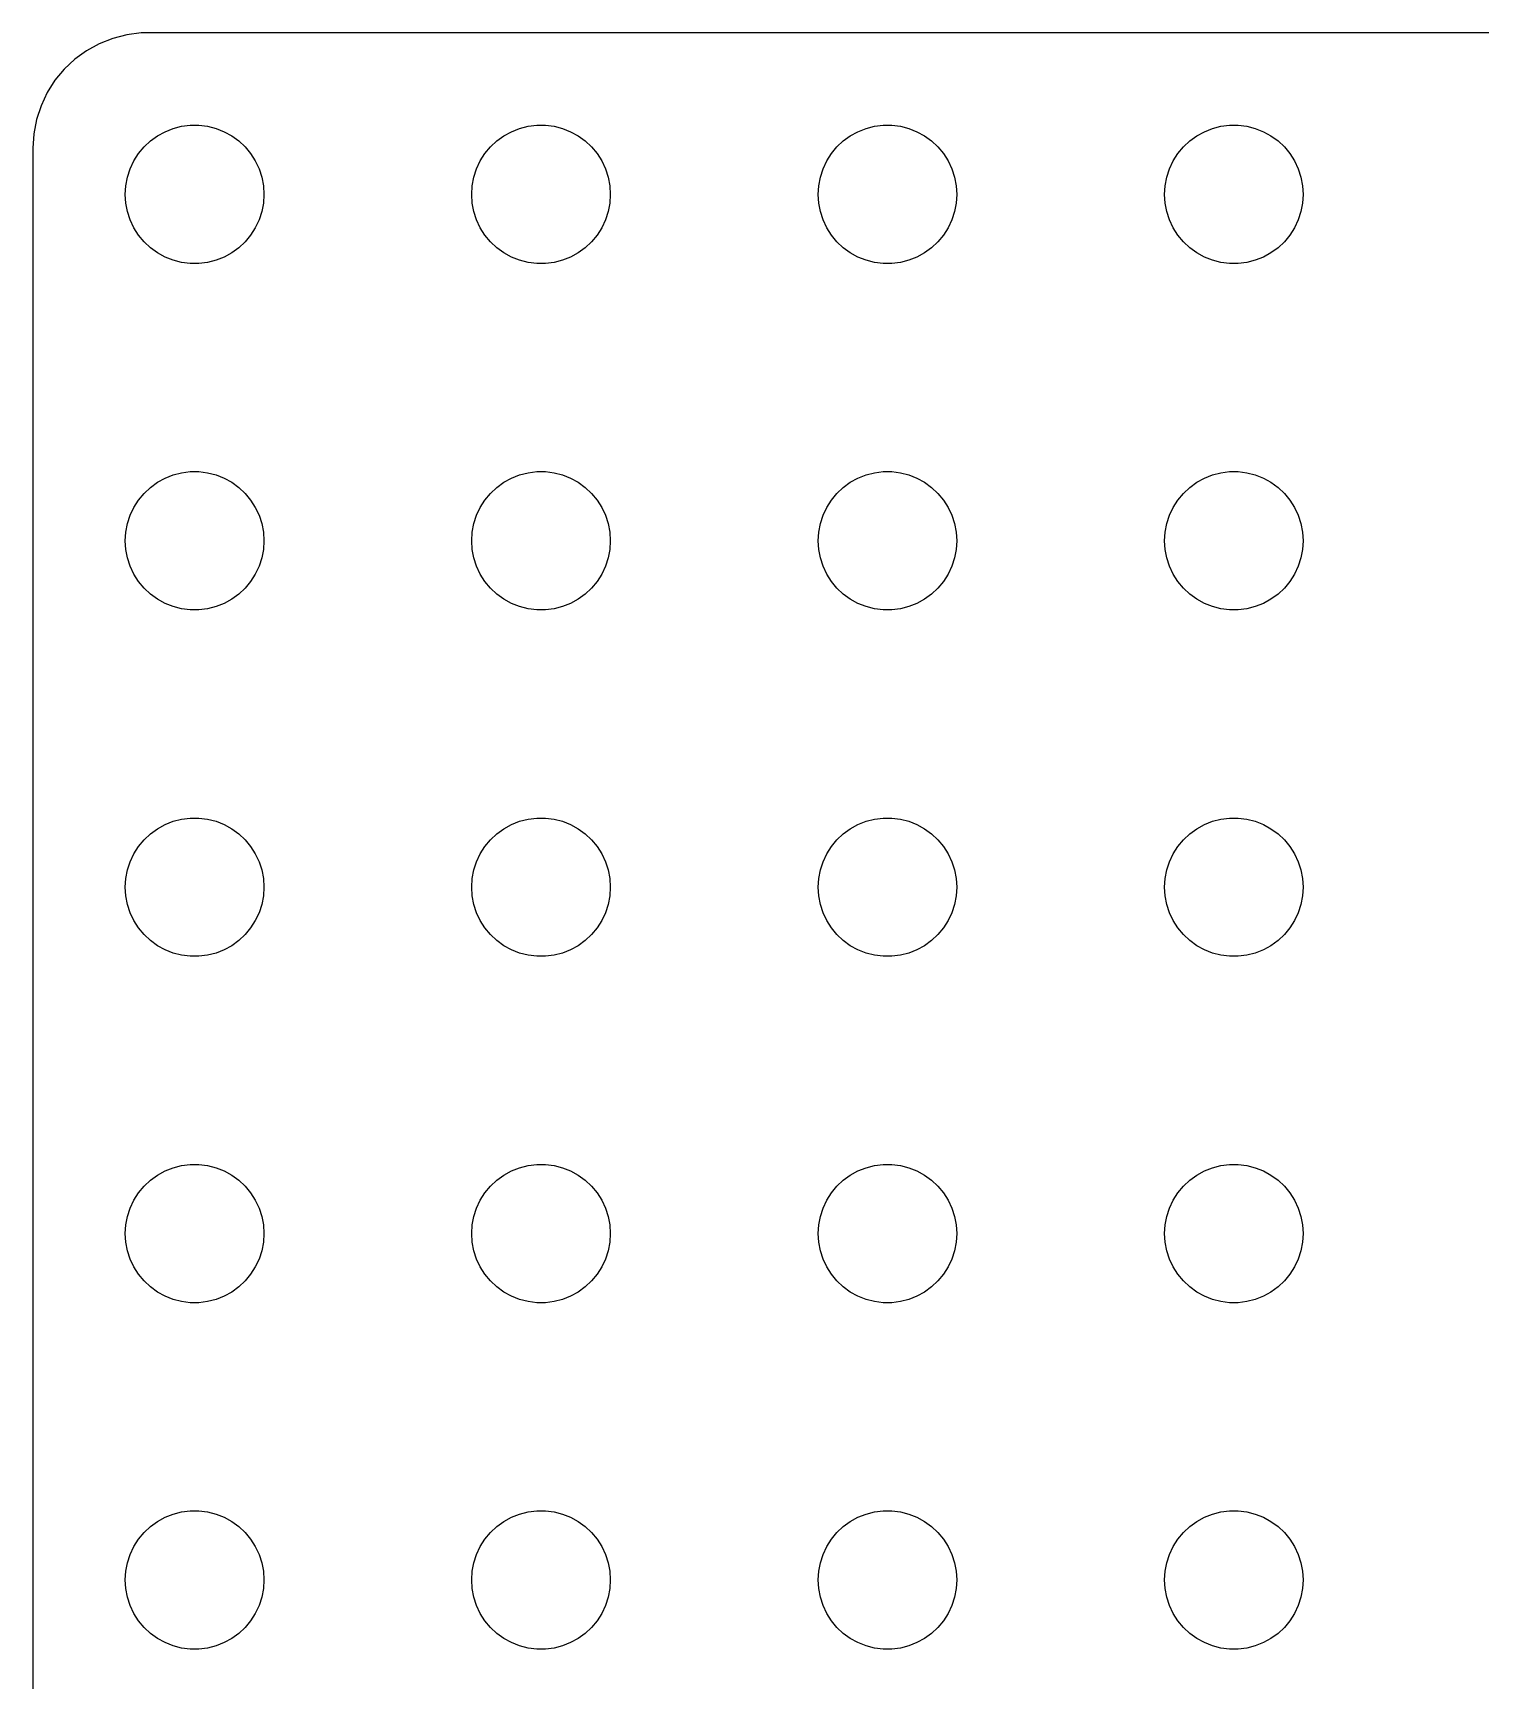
# Model space of a CAD drawing. Header units: metres. Extents: x -33.5 to 33.5, y -33.5 to 33.5.
# Drawn here: x -33.5 to -2.17, y -2.17 to 33.5 of the extents above; entities that cross this region are included whole.
import ezdxf

# ---------------------------------------------------------------- set-up
doc = ezdxf.new("R2010")
doc.units = ezdxf.units.M

msp = doc.modelspace()

# ---------------------------------------------------------------- linework, layer by layer
for p, q in [((-32.0644, 33.2621), (-32.3396, 33.1108)), ((-31.7725, 33.3776), (-32.0644, 33.2621)), ((-31.4684, 33.4557), (-31.7725, 33.3776)), ((-31.157, 33.4951), (-31.4684, 33.4557)), ((31.157, 33.4951), (-31.157, 33.4951)), ((-32.5936, 32.9263), (-32.8224, 32.7114)), ((-32.3396, 33.1108), (-32.5936, 32.9263)), ((-33.0225, 32.4695), (-33.1908, 32.2044)), ((-32.8224, 32.7114), (-33.0225, 32.4695)), ((-33.1908, 32.2044), (-33.3244, 31.9203)), ((-33.3244, 31.9203), (-33.4214, 31.6217)), ((-33.4214, 31.6217), (-33.4803, 31.3133)), ((-30.6387, 31.3572), (-30.4635, 31.4266)), ((-30.4635, 31.4266), (-30.2811, 31.4734)), ((-30.2811, 31.4734), (-30.0942, 31.497)), ((-30.0942, 31.497), (-29.9058, 31.497)), ((-29.9058, 31.497), (-29.7189, 31.4734)), ((-29.7189, 31.4734), (-29.5365, 31.4266)), ((-29.5365, 31.4266), (-29.3613, 31.3572)), ((-23.1387, 31.3572), (-22.9635, 31.4266)), ((-22.9635, 31.4266), (-22.7811, 31.4734)), ((-22.7811, 31.4734), (-22.5942, 31.497)), ((-22.5942, 31.497), (-22.4058, 31.497)), ((-22.4058, 31.497), (-22.2189, 31.4734)), ((-22.2189, 31.4734), (-22.0365, 31.4266)), ((-22.0365, 31.4266), (-21.8613, 31.3572)), ((-15.6387, 31.3572), (-15.4635, 31.4266)), ((-15.4635, 31.4266), (-15.2811, 31.4734)), ((-15.2811, 31.4734), (-15.0942, 31.497)), ((-15.0942, 31.497), (-14.9058, 31.497)), ((-14.9058, 31.497), (-14.7189, 31.4734)), ((-14.7189, 31.4734), (-14.5365, 31.4266)), ((-14.5365, 31.4266), (-14.3613, 31.3572)), ((-8.13866, 31.3572), (-7.96352, 31.4266)), ((-7.96352, 31.4266), (-7.78107, 31.4734)), ((-7.78107, 31.4734), (-7.59418, 31.497)), ((-7.59418, 31.497), (-7.40581, 31.497)), ((-7.40581, 31.497), (-7.21892, 31.4734)), ((-7.21892, 31.4734), (-7.03647, 31.4266)), ((-7.03647, 31.4266), (-6.86133, 31.3572)), ((-33.4803, 31.3133), (-33.5, 31)), ((-31.2135, 30.8817), (-31.0934, 31.0268)), ((-31.0934, 31.0268), (-30.9561, 31.1558)), ((-30.9561, 31.1558), (-30.8037, 31.2665)), ((-30.8037, 31.2665), (-30.6387, 31.3572)), ((-29.3613, 31.3572), (-29.1963, 31.2665)), ((-29.1963, 31.2665), (-29.0439, 31.1558)), ((-29.0439, 31.1558), (-28.9065, 31.0268)), ((-28.9065, 31.0268), (-28.7865, 30.8817)), ((-23.7135, 30.8817), (-23.5934, 31.0268)), ((-23.5934, 31.0268), (-23.4561, 31.1558)), ((-23.4561, 31.1558), (-23.3037, 31.2665)), ((-23.3037, 31.2665), (-23.1387, 31.3572)), ((-21.8613, 31.3572), (-21.6963, 31.2665)), ((-21.6963, 31.2665), (-21.5439, 31.1558)), ((-21.5439, 31.1558), (-21.4065, 31.0268)), ((-21.4065, 31.0268), (-21.2865, 30.8817)), ((-16.2135, 30.8817), (-16.0934, 31.0268)), ((-16.0934, 31.0268), (-15.9561, 31.1558)), ((-15.9561, 31.1558), (-15.8037, 31.2665)), ((-15.8037, 31.2665), (-15.6387, 31.3572)), ((-14.3613, 31.3572), (-14.1963, 31.2665)), ((-14.1963, 31.2665), (-14.0439, 31.1558)), ((-14.0439, 31.1558), (-13.9065, 31.0268)), ((-13.9065, 31.0268), (-13.7865, 30.8817)), ((-8.71352, 30.8817), (-8.59344, 31.0268)), ((-8.59344, 31.0268), (-8.45613, 31.1558)), ((-8.45613, 31.1558), (-8.30373, 31.2665)), ((-8.30373, 31.2665), (-8.13866, 31.3572)), ((-6.86133, 31.3572), (-6.69626, 31.2665)), ((-6.69626, 31.2665), (-6.54385, 31.1558)), ((-6.54385, 31.1558), (-6.40654, 31.0268)), ((-6.40654, 31.0268), (-6.28647, 30.8817)), ((-33.5, 31), (-33.5, -31)), ((-31.3947, 30.5522), (-31.3145, 30.7226)), ((-31.3145, 30.7226), (-31.2135, 30.8817)), ((-28.7865, 30.8817), (-28.6855, 30.7226)), ((-28.6855, 30.7226), (-28.6053, 30.5522)), ((-23.8947, 30.5522), (-23.8145, 30.7226)), ((-23.8145, 30.7226), (-23.7135, 30.8817)), ((-21.2865, 30.8817), (-21.1855, 30.7226)), ((-21.1855, 30.7226), (-21.1053, 30.5522)), ((-16.3947, 30.5522), (-16.3145, 30.7226)), ((-16.3145, 30.7226), (-16.2135, 30.8817)), ((-13.7865, 30.8817), (-13.6855, 30.7226)), ((-13.6855, 30.7226), (-13.6053, 30.5522)), ((-8.89465, 30.5522), (-8.81445, 30.7226)), ((-8.81445, 30.7226), (-8.71352, 30.8817)), ((-6.28647, 30.8817), (-6.18553, 30.7226)), ((-6.18553, 30.7226), (-6.10533, 30.5522)), ((-31.4882, 30.188), (-31.4529, 30.373)), ((-31.4529, 30.373), (-31.3947, 30.5522)), ((-28.6053, 30.5522), (-28.5471, 30.373)), ((-28.5471, 30.373), (-28.5118, 30.188)), ((-23.9882, 30.188), (-23.9529, 30.373)), ((-23.9529, 30.373), (-23.8947, 30.5522)), ((-21.1053, 30.5522), (-21.0471, 30.373)), ((-21.0471, 30.373), (-21.0118, 30.188)), ((-16.4882, 30.188), (-16.4529, 30.373)), ((-16.4529, 30.373), (-16.3947, 30.5522)), ((-13.6053, 30.5522), (-13.5471, 30.373)), ((-13.5471, 30.373), (-13.5118, 30.188)), ((-8.98816, 30.188), (-8.95287, 30.373)), ((-8.95287, 30.373), (-8.89465, 30.5522)), ((-6.10533, 30.5522), (-6.04712, 30.373)), ((-6.04712, 30.373), (-6.01183, 30.188)), ((-31.5, 30), (-31.4882, 30.188)), ((-31.4882, 29.812), (-31.5, 30)), ((-28.5118, 30.188), (-28.5, 30)), ((-28.5, 30), (-28.5118, 29.812)), ((-24, 30), (-23.9882, 30.188)), ((-23.9882, 29.812), (-24, 30)), ((-21.0118, 30.188), (-21, 30)), ((-21, 30), (-21.0118, 29.812)), ((-16.5, 30), (-16.4882, 30.188)), ((-16.4882, 29.812), (-16.5, 30)), ((-13.5118, 30.188), (-13.5, 30)), ((-13.5, 30), (-13.5118, 29.812)), ((-9, 30), (-8.98816, 30.188)), ((-8.98816, 29.812), (-9, 30)), ((-6.01183, 30.188), (-6, 30)), ((-6, 30), (-6.01183, 29.812)), ((-31.4529, 29.627), (-31.4882, 29.812)), ((-31.3947, 29.4478), (-31.4529, 29.627)), ((-28.5471, 29.627), (-28.6053, 29.4478)), ((-28.5118, 29.812), (-28.5471, 29.627)), ((-23.9529, 29.627), (-23.9882, 29.812)), ((-23.8947, 29.4478), (-23.9529, 29.627)), ((-21.0471, 29.627), (-21.1053, 29.4478)), ((-21.0118, 29.812), (-21.0471, 29.627)), ((-16.4529, 29.627), (-16.4882, 29.812)), ((-16.3947, 29.4478), (-16.4529, 29.627)), ((-13.5471, 29.627), (-13.6053, 29.4478)), ((-13.5118, 29.812), (-13.5471, 29.627)), ((-8.95287, 29.627), (-8.98816, 29.812)), ((-8.89465, 29.4478), (-8.95287, 29.627)), ((-6.04712, 29.627), (-6.10533, 29.4478)), ((-6.01183, 29.812), (-6.04712, 29.627)), ((-31.3145, 29.2774), (-31.3947, 29.4478)), ((-31.2135, 29.1183), (-31.3145, 29.2774)), ((-28.6855, 29.2774), (-28.7865, 29.1183)), ((-28.6053, 29.4478), (-28.6855, 29.2774)), ((-23.8145, 29.2774), (-23.8947, 29.4478)), ((-23.7135, 29.1183), (-23.8145, 29.2774)), ((-21.1855, 29.2774), (-21.2865, 29.1183)), ((-21.1053, 29.4478), (-21.1855, 29.2774)), ((-16.3145, 29.2774), (-16.3947, 29.4478)), ((-16.2135, 29.1183), (-16.3145, 29.2774)), ((-13.6855, 29.2774), (-13.7865, 29.1183)), ((-13.6053, 29.4478), (-13.6855, 29.2774)), ((-8.81445, 29.2774), (-8.89465, 29.4478)), ((-8.71352, 29.1183), (-8.81445, 29.2774)), ((-6.18553, 29.2774), (-6.28647, 29.1183)), ((-6.10533, 29.4478), (-6.18553, 29.2774)), ((-31.0934, 28.9732), (-31.2135, 29.1183)), ((-30.9561, 28.8442), (-31.0934, 28.9732)), ((-28.9065, 28.9732), (-29.0439, 28.8442)), ((-28.7865, 29.1183), (-28.9065, 28.9732)), ((-23.5934, 28.9732), (-23.7135, 29.1183)), ((-23.4561, 28.8442), (-23.5934, 28.9732)), ((-21.4065, 28.9732), (-21.5439, 28.8442)), ((-21.2865, 29.1183), (-21.4065, 28.9732)), ((-16.0934, 28.9732), (-16.2135, 29.1183)), ((-15.9561, 28.8442), (-16.0934, 28.9732)), ((-13.9065, 28.9732), (-14.0439, 28.8442)), ((-13.7865, 29.1183), (-13.9065, 28.9732)), ((-8.59344, 28.9732), (-8.71352, 29.1183)), ((-8.45613, 28.8442), (-8.59344, 28.9732)), ((-6.40654, 28.9732), (-6.54385, 28.8442)), ((-6.28647, 29.1183), (-6.40654, 28.9732)), ((-30.8037, 28.7335), (-30.9561, 28.8442)), ((-30.6387, 28.6427), (-30.8037, 28.7335)), ((-30.4635, 28.5734), (-30.6387, 28.6427)), ((-30.2811, 28.5266), (-30.4635, 28.5734)), ((-29.5365, 28.5734), (-29.7189, 28.5266)), ((-29.3613, 28.6427), (-29.5365, 28.5734)), ((-29.1963, 28.7335), (-29.3613, 28.6427)), ((-29.0439, 28.8442), (-29.1963, 28.7335)), ((-23.3037, 28.7335), (-23.4561, 28.8442)), ((-23.1387, 28.6427), (-23.3037, 28.7335)), ((-22.9635, 28.5734), (-23.1387, 28.6427)), ((-22.7811, 28.5266), (-22.9635, 28.5734)), ((-22.0365, 28.5734), (-22.2189, 28.5266)), ((-21.8613, 28.6427), (-22.0365, 28.5734)), ((-21.6963, 28.7335), (-21.8613, 28.6427)), ((-21.5439, 28.8442), (-21.6963, 28.7335)), ((-15.8037, 28.7335), (-15.9561, 28.8442)), ((-15.6387, 28.6427), (-15.8037, 28.7335)), ((-15.4635, 28.5734), (-15.6387, 28.6427)), ((-15.2811, 28.5266), (-15.4635, 28.5734)), ((-14.5365, 28.5734), (-14.7189, 28.5266)), ((-14.3613, 28.6427), (-14.5365, 28.5734)), ((-14.1963, 28.7335), (-14.3613, 28.6427)), ((-14.0439, 28.8442), (-14.1963, 28.7335)), ((-8.30373, 28.7335), (-8.45613, 28.8442)), ((-8.13866, 28.6427), (-8.30373, 28.7335)), ((-7.96352, 28.5734), (-8.13866, 28.6427)), ((-7.78107, 28.5266), (-7.96352, 28.5734)), ((-7.03647, 28.5734), (-7.21892, 28.5266)), ((-6.86133, 28.6427), (-7.03647, 28.5734)), ((-6.69626, 28.7335), (-6.86133, 28.6427)), ((-6.54385, 28.8442), (-6.69626, 28.7335)), ((-30.0942, 28.503), (-30.2811, 28.5266)), ((-29.9058, 28.503), (-30.0942, 28.503)), ((-29.7189, 28.5266), (-29.9058, 28.503)), ((-22.5942, 28.503), (-22.7811, 28.5266)), ((-22.4058, 28.503), (-22.5942, 28.503)), ((-22.2189, 28.5266), (-22.4058, 28.503)), ((-15.0942, 28.503), (-15.2811, 28.5266)), ((-14.9058, 28.503), (-15.0942, 28.503)), ((-14.7189, 28.5266), (-14.9058, 28.503)), ((-7.59418, 28.503), (-7.78107, 28.5266)), ((-7.40581, 28.503), (-7.59418, 28.503)), ((-7.21892, 28.5266), (-7.40581, 28.503)), ((-30.6387, 23.8572), (-30.4635, 23.9266)), ((-30.4635, 23.9266), (-30.2811, 23.9734)), ((-30.2811, 23.9734), (-30.0942, 23.997)), ((-30.0942, 23.997), (-29.9058, 23.997)), ((-29.9058, 23.997), (-29.7189, 23.9734)), ((-29.7189, 23.9734), (-29.5365, 23.9266)), ((-29.5365, 23.9266), (-29.3613, 23.8572)), ((-23.1387, 23.8572), (-22.9635, 23.9266)), ((-22.9635, 23.9266), (-22.7811, 23.9734)), ((-22.7811, 23.9734), (-22.5942, 23.997)), ((-22.5942, 23.997), (-22.4058, 23.997)), ((-22.4058, 23.997), (-22.2189, 23.9734)), ((-22.2189, 23.9734), (-22.0365, 23.9266)), ((-22.0365, 23.9266), (-21.8613, 23.8572)), ((-15.6387, 23.8572), (-15.4635, 23.9266)), ((-15.4635, 23.9266), (-15.2811, 23.9734)), ((-15.2811, 23.9734), (-15.0942, 23.997)), ((-15.0942, 23.997), (-14.9058, 23.997)), ((-14.9058, 23.997), (-14.7189, 23.9734)), ((-14.7189, 23.9734), (-14.5365, 23.9266)), ((-14.5365, 23.9266), (-14.3613, 23.8572)), ((-8.13866, 23.8572), (-7.96352, 23.9266)), ((-7.96352, 23.9266), (-7.78107, 23.9734)), ((-7.78107, 23.9734), (-7.59418, 23.997)), ((-7.59418, 23.997), (-7.40581, 23.997)), ((-7.40581, 23.997), (-7.21892, 23.9734)), ((-7.21892, 23.9734), (-7.03647, 23.9266)), ((-7.03647, 23.9266), (-6.86133, 23.8572)), ((-31.0934, 23.5268), (-30.9561, 23.6558)), ((-30.9561, 23.6558), (-30.8037, 23.7665)), ((-30.8037, 23.7665), (-30.6387, 23.8572)), ((-29.3613, 23.8572), (-29.1963, 23.7665)), ((-29.1963, 23.7665), (-29.0439, 23.6558)), ((-29.0439, 23.6558), (-28.9065, 23.5268)), ((-23.5934, 23.5268), (-23.4561, 23.6558)), ((-23.4561, 23.6558), (-23.3037, 23.7665)), ((-23.3037, 23.7665), (-23.1387, 23.8572)), ((-21.8613, 23.8572), (-21.6963, 23.7665)), ((-21.6963, 23.7665), (-21.5439, 23.6558)), ((-21.5439, 23.6558), (-21.4065, 23.5268)), ((-16.0934, 23.5268), (-15.9561, 23.6558)), ((-15.9561, 23.6558), (-15.8037, 23.7665)), ((-15.8037, 23.7665), (-15.6387, 23.8572)), ((-14.3613, 23.8572), (-14.1963, 23.7665)), ((-14.1963, 23.7665), (-14.0439, 23.6558)), ((-14.0439, 23.6558), (-13.9065, 23.5268)), ((-8.59344, 23.5268), (-8.45613, 23.6558)), ((-8.45613, 23.6558), (-8.30373, 23.7665)), ((-8.30373, 23.7665), (-8.13866, 23.8572)), ((-6.86133, 23.8572), (-6.69626, 23.7665)), ((-6.69626, 23.7665), (-6.54385, 23.6558)), ((-6.54385, 23.6558), (-6.40654, 23.5268)), ((-31.3947, 23.0522), (-31.3145, 23.2226)), ((-31.3145, 23.2226), (-31.2135, 23.3817)), ((-31.2135, 23.3817), (-31.0934, 23.5268)), ((-28.9065, 23.5268), (-28.7865, 23.3817)), ((-28.7865, 23.3817), (-28.6855, 23.2226)), ((-28.6855, 23.2226), (-28.6053, 23.0522)), ((-23.8947, 23.0522), (-23.8145, 23.2226)), ((-23.8145, 23.2226), (-23.7135, 23.3817)), ((-23.7135, 23.3817), (-23.5934, 23.5268)), ((-21.4065, 23.5268), (-21.2865, 23.3817)), ((-21.2865, 23.3817), (-21.1855, 23.2226)), ((-21.1855, 23.2226), (-21.1053, 23.0522)), ((-16.3947, 23.0522), (-16.3145, 23.2226)), ((-16.3145, 23.2226), (-16.2135, 23.3817)), ((-16.2135, 23.3817), (-16.0934, 23.5268)), ((-13.9065, 23.5268), (-13.7865, 23.3817)), ((-13.7865, 23.3817), (-13.6855, 23.2226)), ((-13.6855, 23.2226), (-13.6053, 23.0522)), ((-8.89465, 23.0522), (-8.81445, 23.2226)), ((-8.81445, 23.2226), (-8.71352, 23.3817)), ((-8.71352, 23.3817), (-8.59344, 23.5268)), ((-6.40654, 23.5268), (-6.28647, 23.3817)), ((-6.28647, 23.3817), (-6.18553, 23.2226)), ((-6.18553, 23.2226), (-6.10533, 23.0522)), ((-31.4882, 22.688), (-31.4529, 22.873)), ((-31.4529, 22.873), (-31.3947, 23.0522)), ((-28.6053, 23.0522), (-28.5471, 22.873)), ((-28.5471, 22.873), (-28.5118, 22.688)), ((-23.9882, 22.688), (-23.9529, 22.873)), ((-23.9529, 22.873), (-23.8947, 23.0522)), ((-21.1053, 23.0522), (-21.0471, 22.873)), ((-21.0471, 22.873), (-21.0118, 22.688)), ((-16.4882, 22.688), (-16.4529, 22.873)), ((-16.4529, 22.873), (-16.3947, 23.0522)), ((-13.6053, 23.0522), (-13.5471, 22.873)), ((-13.5471, 22.873), (-13.5118, 22.688)), ((-8.98816, 22.688), (-8.95287, 22.873)), ((-8.95287, 22.873), (-8.89465, 23.0522)), ((-6.10533, 23.0522), (-6.04712, 22.873)), ((-6.04712, 22.873), (-6.01183, 22.688)), ((-31.5, 22.5), (-31.4882, 22.688)), ((-31.4882, 22.312), (-31.5, 22.5)), ((-28.5118, 22.688), (-28.5, 22.5)), ((-28.5, 22.5), (-28.5118, 22.312)), ((-24, 22.5), (-23.9882, 22.688)), ((-23.9882, 22.312), (-24, 22.5)), ((-21.0118, 22.688), (-21, 22.5)), ((-21, 22.5), (-21.0118, 22.312)), ((-16.5, 22.5), (-16.4882, 22.688)), ((-16.4882, 22.312), (-16.5, 22.5)), ((-13.5118, 22.688), (-13.5, 22.5)), ((-13.5, 22.5), (-13.5118, 22.312)), ((-9, 22.5), (-8.98816, 22.688)), ((-8.98816, 22.312), (-9, 22.5)), ((-6.01183, 22.688), (-6, 22.5)), ((-6, 22.5), (-6.01183, 22.312)), ((-31.4529, 22.127), (-31.4882, 22.312)), ((-31.3947, 21.9478), (-31.4529, 22.127)), ((-28.5471, 22.127), (-28.6053, 21.9478)), ((-28.5118, 22.312), (-28.5471, 22.127)), ((-23.9529, 22.127), (-23.9882, 22.312)), ((-23.8947, 21.9478), (-23.9529, 22.127)), ((-21.0471, 22.127), (-21.1053, 21.9478)), ((-21.0118, 22.312), (-21.0471, 22.127)), ((-16.4529, 22.127), (-16.4882, 22.312)), ((-16.3947, 21.9478), (-16.4529, 22.127)), ((-13.5471, 22.127), (-13.6053, 21.9478)), ((-13.5118, 22.312), (-13.5471, 22.127)), ((-8.95287, 22.127), (-8.98816, 22.312)), ((-8.89465, 21.9478), (-8.95287, 22.127)), ((-6.04712, 22.127), (-6.10533, 21.9478)), ((-6.01183, 22.312), (-6.04712, 22.127)), ((-31.3145, 21.7774), (-31.3947, 21.9478)), ((-31.2135, 21.6183), (-31.3145, 21.7774)), ((-28.6855, 21.7774), (-28.7865, 21.6183)), ((-28.6053, 21.9478), (-28.6855, 21.7774)), ((-23.8145, 21.7774), (-23.8947, 21.9478)), ((-23.7135, 21.6183), (-23.8145, 21.7774)), ((-21.1855, 21.7774), (-21.2865, 21.6183)), ((-21.1053, 21.9478), (-21.1855, 21.7774)), ((-16.3145, 21.7774), (-16.3947, 21.9478)), ((-16.2135, 21.6183), (-16.3145, 21.7774)), ((-13.6855, 21.7774), (-13.7865, 21.6183)), ((-13.6053, 21.9478), (-13.6855, 21.7774)), ((-8.81445, 21.7774), (-8.89465, 21.9478)), ((-8.71352, 21.6183), (-8.81445, 21.7774)), ((-6.18553, 21.7774), (-6.28647, 21.6183)), ((-6.10533, 21.9478), (-6.18553, 21.7774)), ((-31.0934, 21.4732), (-31.2135, 21.6183)), ((-30.9561, 21.3442), (-31.0934, 21.4732)), ((-28.9065, 21.4732), (-29.0439, 21.3442)), ((-28.7865, 21.6183), (-28.9065, 21.4732)), ((-23.5934, 21.4732), (-23.7135, 21.6183)), ((-23.4561, 21.3442), (-23.5934, 21.4732)), ((-21.4065, 21.4732), (-21.5439, 21.3442)), ((-21.2865, 21.6183), (-21.4065, 21.4732)), ((-16.0934, 21.4732), (-16.2135, 21.6183)), ((-15.9561, 21.3442), (-16.0934, 21.4732)), ((-13.9065, 21.4732), (-14.0439, 21.3442)), ((-13.7865, 21.6183), (-13.9065, 21.4732)), ((-8.59344, 21.4732), (-8.71352, 21.6183)), ((-8.45613, 21.3442), (-8.59344, 21.4732)), ((-6.40654, 21.4732), (-6.54385, 21.3442)), ((-6.28647, 21.6183), (-6.40654, 21.4732)), ((-30.8037, 21.2335), (-30.9561, 21.3442)), ((-30.6387, 21.1427), (-30.8037, 21.2335)), ((-30.4635, 21.0734), (-30.6387, 21.1427)), ((-30.2811, 21.0266), (-30.4635, 21.0734)), ((-29.5365, 21.0734), (-29.7189, 21.0266)), ((-29.3613, 21.1427), (-29.5365, 21.0734)), ((-29.1963, 21.2335), (-29.3613, 21.1427)), ((-29.0439, 21.3442), (-29.1963, 21.2335)), ((-23.3037, 21.2335), (-23.4561, 21.3442)), ((-23.1387, 21.1427), (-23.3037, 21.2335)), ((-22.9635, 21.0734), (-23.1387, 21.1427)), ((-22.7811, 21.0266), (-22.9635, 21.0734)), ((-22.0365, 21.0734), (-22.2189, 21.0266)), ((-21.8613, 21.1427), (-22.0365, 21.0734)), ((-21.6963, 21.2335), (-21.8613, 21.1427)), ((-21.5439, 21.3442), (-21.6963, 21.2335)), ((-15.8037, 21.2335), (-15.9561, 21.3442)), ((-15.6387, 21.1427), (-15.8037, 21.2335)), ((-15.4635, 21.0734), (-15.6387, 21.1427)), ((-15.2811, 21.0266), (-15.4635, 21.0734)), ((-14.5365, 21.0734), (-14.7189, 21.0266)), ((-14.3613, 21.1427), (-14.5365, 21.0734)), ((-14.1963, 21.2335), (-14.3613, 21.1427)), ((-14.0439, 21.3442), (-14.1963, 21.2335)), ((-8.30373, 21.2335), (-8.45613, 21.3442)), ((-8.13866, 21.1427), (-8.30373, 21.2335)), ((-7.96352, 21.0734), (-8.13866, 21.1427)), ((-7.78107, 21.0266), (-7.96352, 21.0734)), ((-7.03647, 21.0734), (-7.21892, 21.0266)), ((-6.86133, 21.1427), (-7.03647, 21.0734)), ((-6.69626, 21.2335), (-6.86133, 21.1427)), ((-6.54385, 21.3442), (-6.69626, 21.2335)), ((-30.0942, 21.003), (-30.2811, 21.0266)), ((-29.9058, 21.003), (-30.0942, 21.003)), ((-29.7189, 21.0266), (-29.9058, 21.003)), ((-22.5942, 21.003), (-22.7811, 21.0266)), ((-22.4058, 21.003), (-22.5942, 21.003)), ((-22.2189, 21.0266), (-22.4058, 21.003)), ((-15.0942, 21.003), (-15.2811, 21.0266)), ((-14.9058, 21.003), (-15.0942, 21.003)), ((-14.7189, 21.0266), (-14.9058, 21.003)), ((-7.59418, 21.003), (-7.78107, 21.0266)), ((-7.40581, 21.003), (-7.59418, 21.003)), ((-7.21892, 21.0266), (-7.40581, 21.003)), ((-30.6387, 16.3572), (-30.4635, 16.4266)), ((-30.4635, 16.4266), (-30.2811, 16.4734)), ((-30.2811, 16.4734), (-30.0942, 16.497)), ((-30.0942, 16.497), (-29.9058, 16.497)), ((-29.9058, 16.497), (-29.7189, 16.4734)), ((-29.7189, 16.4734), (-29.5365, 16.4266)), ((-29.5365, 16.4266), (-29.3613, 16.3572)), ((-23.1387, 16.3572), (-22.9635, 16.4266)), ((-22.9635, 16.4266), (-22.7811, 16.4734)), ((-22.7811, 16.4734), (-22.5942, 16.497)), ((-22.5942, 16.497), (-22.4058, 16.497)), ((-22.4058, 16.497), (-22.2189, 16.4734)), ((-22.2189, 16.4734), (-22.0365, 16.4266)), ((-22.0365, 16.4266), (-21.8613, 16.3572)), ((-15.6387, 16.3572), (-15.4635, 16.4266)), ((-15.4635, 16.4266), (-15.2811, 16.4734)), ((-15.2811, 16.4734), (-15.0942, 16.497)), ((-15.0942, 16.497), (-14.9058, 16.497)), ((-14.9058, 16.497), (-14.7189, 16.4734)), ((-14.7189, 16.4734), (-14.5365, 16.4266)), ((-14.5365, 16.4266), (-14.3613, 16.3572)), ((-8.13866, 16.3572), (-7.96352, 16.4266)), ((-7.96352, 16.4266), (-7.78107, 16.4734)), ((-7.78107, 16.4734), (-7.59418, 16.497)), ((-7.59418, 16.497), (-7.40581, 16.497)), ((-7.40581, 16.497), (-7.21892, 16.4734)), ((-7.21892, 16.4734), (-7.03647, 16.4266)), ((-7.03647, 16.4266), (-6.86133, 16.3572)), ((-31.0934, 16.0268), (-30.9561, 16.1558)), ((-30.9561, 16.1558), (-30.8037, 16.2665)), ((-30.8037, 16.2665), (-30.6387, 16.3572)), ((-29.3613, 16.3572), (-29.1963, 16.2665)), ((-29.1963, 16.2665), (-29.0439, 16.1558)), ((-29.0439, 16.1558), (-28.9065, 16.0268)), ((-23.5934, 16.0268), (-23.4561, 16.1558)), ((-23.4561, 16.1558), (-23.3037, 16.2665)), ((-23.3037, 16.2665), (-23.1387, 16.3572)), ((-21.8613, 16.3572), (-21.6963, 16.2665)), ((-21.6963, 16.2665), (-21.5439, 16.1558)), ((-21.5439, 16.1558), (-21.4065, 16.0268)), ((-16.0934, 16.0268), (-15.9561, 16.1558)), ((-15.9561, 16.1558), (-15.8037, 16.2665)), ((-15.8037, 16.2665), (-15.6387, 16.3572)), ((-14.3613, 16.3572), (-14.1963, 16.2665)), ((-14.1963, 16.2665), (-14.0439, 16.1558)), ((-14.0439, 16.1558), (-13.9065, 16.0268)), ((-8.59344, 16.0268), (-8.45613, 16.1558)), ((-8.45613, 16.1558), (-8.30373, 16.2665)), ((-8.30373, 16.2665), (-8.13866, 16.3572)), ((-6.86133, 16.3572), (-6.69626, 16.2665)), ((-6.69626, 16.2665), (-6.54385, 16.1558)), ((-6.54385, 16.1558), (-6.40654, 16.0268)), ((-31.3947, 15.5522), (-31.3145, 15.7226)), ((-31.3145, 15.7226), (-31.2135, 15.8817)), ((-31.2135, 15.8817), (-31.0934, 16.0268)), ((-28.9065, 16.0268), (-28.7865, 15.8817)), ((-28.7865, 15.8817), (-28.6855, 15.7226)), ((-28.6855, 15.7226), (-28.6053, 15.5522)), ((-23.8947, 15.5522), (-23.8145, 15.7226)), ((-23.8145, 15.7226), (-23.7135, 15.8817)), ((-23.7135, 15.8817), (-23.5934, 16.0268)), ((-21.4065, 16.0268), (-21.2865, 15.8817)), ((-21.2865, 15.8817), (-21.1855, 15.7226)), ((-21.1855, 15.7226), (-21.1053, 15.5522)), ((-16.3947, 15.5522), (-16.3145, 15.7226)), ((-16.3145, 15.7226), (-16.2135, 15.8817)), ((-16.2135, 15.8817), (-16.0934, 16.0268)), ((-13.9065, 16.0268), (-13.7865, 15.8817)), ((-13.7865, 15.8817), (-13.6855, 15.7226)), ((-13.6855, 15.7226), (-13.6053, 15.5522)), ((-8.89465, 15.5522), (-8.81445, 15.7226)), ((-8.81445, 15.7226), (-8.71352, 15.8817)), ((-8.71352, 15.8817), (-8.59344, 16.0268)), ((-6.40654, 16.0268), (-6.28647, 15.8817)), ((-6.28647, 15.8817), (-6.18553, 15.7226)), ((-6.18553, 15.7226), (-6.10533, 15.5522)), ((-31.4882, 15.188), (-31.4529, 15.373)), ((-31.4529, 15.373), (-31.3947, 15.5522)), ((-28.6053, 15.5522), (-28.5471, 15.373)), ((-28.5471, 15.373), (-28.5118, 15.188)), ((-23.9882, 15.188), (-23.9529, 15.373)), ((-23.9529, 15.373), (-23.8947, 15.5522)), ((-21.1053, 15.5522), (-21.0471, 15.373)), ((-21.0471, 15.373), (-21.0118, 15.188)), ((-16.4882, 15.188), (-16.4529, 15.373)), ((-16.4529, 15.373), (-16.3947, 15.5522)), ((-13.6053, 15.5522), (-13.5471, 15.373)), ((-13.5471, 15.373), (-13.5118, 15.188)), ((-8.98816, 15.188), (-8.95287, 15.373)), ((-8.95287, 15.373), (-8.89465, 15.5522)), ((-6.10533, 15.5522), (-6.04712, 15.373)), ((-6.04712, 15.373), (-6.01183, 15.188)), ((-31.5, 15), (-31.4882, 15.188)), ((-31.4882, 14.812), (-31.5, 15)), ((-28.5118, 15.188), (-28.5, 15)), ((-28.5, 15), (-28.5118, 14.812)), ((-24, 15), (-23.9882, 15.188)), ((-23.9882, 14.812), (-24, 15)), ((-21.0118, 15.188), (-21, 15)), ((-21, 15), (-21.0118, 14.812)), ((-16.5, 15), (-16.4882, 15.188)), ((-16.4882, 14.812), (-16.5, 15)), ((-13.5118, 15.188), (-13.5, 15)), ((-13.5, 15), (-13.5118, 14.812)), ((-9, 15), (-8.98816, 15.188)), ((-8.98816, 14.812), (-9, 15)), ((-6.01183, 15.188), (-6, 15)), ((-6, 15), (-6.01183, 14.812)), ((-31.4529, 14.627), (-31.4882, 14.812)), ((-31.3947, 14.4478), (-31.4529, 14.627)), ((-28.5471, 14.627), (-28.6053, 14.4478)), ((-28.5118, 14.812), (-28.5471, 14.627)), ((-23.9529, 14.627), (-23.9882, 14.812)), ((-23.8947, 14.4478), (-23.9529, 14.627)), ((-21.0471, 14.627), (-21.1053, 14.4478)), ((-21.0118, 14.812), (-21.0471, 14.627)), ((-16.4529, 14.627), (-16.4882, 14.812)), ((-16.3947, 14.4478), (-16.4529, 14.627)), ((-13.5471, 14.627), (-13.6053, 14.4478)), ((-13.5118, 14.812), (-13.5471, 14.627)), ((-8.95287, 14.627), (-8.98816, 14.812)), ((-8.89465, 14.4478), (-8.95287, 14.627)), ((-6.04712, 14.627), (-6.10533, 14.4478)), ((-6.01183, 14.812), (-6.04712, 14.627)), ((-31.3145, 14.2774), (-31.3947, 14.4478)), ((-31.2135, 14.1183), (-31.3145, 14.2774)), ((-28.6855, 14.2774), (-28.7865, 14.1183)), ((-28.6053, 14.4478), (-28.6855, 14.2774)), ((-23.8145, 14.2774), (-23.8947, 14.4478)), ((-23.7135, 14.1183), (-23.8145, 14.2774)), ((-21.1855, 14.2774), (-21.2865, 14.1183)), ((-21.1053, 14.4478), (-21.1855, 14.2774)), ((-16.3145, 14.2774), (-16.3947, 14.4478)), ((-16.2135, 14.1183), (-16.3145, 14.2774)), ((-13.6855, 14.2774), (-13.7865, 14.1183)), ((-13.6053, 14.4478), (-13.6855, 14.2774)), ((-8.81445, 14.2774), (-8.89465, 14.4478)), ((-8.71352, 14.1183), (-8.81445, 14.2774)), ((-6.18553, 14.2774), (-6.28647, 14.1183)), ((-6.10533, 14.4478), (-6.18553, 14.2774)), ((-31.0934, 13.9732), (-31.2135, 14.1183)), ((-30.9561, 13.8442), (-31.0934, 13.9732)), ((-28.9065, 13.9732), (-29.0439, 13.8442)), ((-28.7865, 14.1183), (-28.9065, 13.9732)), ((-23.5934, 13.9732), (-23.7135, 14.1183)), ((-23.4561, 13.8442), (-23.5934, 13.9732)), ((-21.4065, 13.9732), (-21.5439, 13.8442)), ((-21.2865, 14.1183), (-21.4065, 13.9732)), ((-16.0934, 13.9732), (-16.2135, 14.1183)), ((-15.9561, 13.8442), (-16.0934, 13.9732)), ((-13.9065, 13.9732), (-14.0439, 13.8442)), ((-13.7865, 14.1183), (-13.9065, 13.9732)), ((-8.59344, 13.9732), (-8.71352, 14.1183)), ((-8.45613, 13.8442), (-8.59344, 13.9732)), ((-6.40654, 13.9732), (-6.54385, 13.8442)), ((-6.28647, 14.1183), (-6.40654, 13.9732)), ((-30.8037, 13.7335), (-30.9561, 13.8442)), ((-30.6387, 13.6427), (-30.8037, 13.7335)), ((-30.4635, 13.5734), (-30.6387, 13.6427)), ((-30.2811, 13.5266), (-30.4635, 13.5734)), ((-29.5365, 13.5734), (-29.7189, 13.5266)), ((-29.3613, 13.6427), (-29.5365, 13.5734)), ((-29.1963, 13.7335), (-29.3613, 13.6427)), ((-29.0439, 13.8442), (-29.1963, 13.7335)), ((-23.3037, 13.7335), (-23.4561, 13.8442)), ((-23.1387, 13.6427), (-23.3037, 13.7335)), ((-22.9635, 13.5734), (-23.1387, 13.6427)), ((-22.7811, 13.5266), (-22.9635, 13.5734)), ((-22.0365, 13.5734), (-22.2189, 13.5266)), ((-21.8613, 13.6427), (-22.0365, 13.5734)), ((-21.6963, 13.7335), (-21.8613, 13.6427)), ((-21.5439, 13.8442), (-21.6963, 13.7335)), ((-15.8037, 13.7335), (-15.9561, 13.8442)), ((-15.6387, 13.6427), (-15.8037, 13.7335)), ((-15.4635, 13.5734), (-15.6387, 13.6427)), ((-15.2811, 13.5266), (-15.4635, 13.5734)), ((-14.5365, 13.5734), (-14.7189, 13.5266)), ((-14.3613, 13.6427), (-14.5365, 13.5734)), ((-14.1963, 13.7335), (-14.3613, 13.6427)), ((-14.0439, 13.8442), (-14.1963, 13.7335)), ((-8.30373, 13.7335), (-8.45613, 13.8442)), ((-8.13866, 13.6427), (-8.30373, 13.7335)), ((-7.96352, 13.5734), (-8.13866, 13.6427)), ((-7.78107, 13.5266), (-7.96352, 13.5734)), ((-7.03647, 13.5734), (-7.21892, 13.5266)), ((-6.86133, 13.6427), (-7.03647, 13.5734)), ((-6.69626, 13.7335), (-6.86133, 13.6427)), ((-6.54385, 13.8442), (-6.69626, 13.7335)), ((-30.0942, 13.5029), (-30.2811, 13.5266)), ((-29.9058, 13.5029), (-30.0942, 13.5029)), ((-29.7189, 13.5266), (-29.9058, 13.5029)), ((-22.5942, 13.5029), (-22.7811, 13.5266)), ((-22.4058, 13.5029), (-22.5942, 13.5029)), ((-22.2189, 13.5266), (-22.4058, 13.5029)), ((-15.0942, 13.5029), (-15.2811, 13.5266)), ((-14.9058, 13.5029), (-15.0942, 13.5029)), ((-14.7189, 13.5266), (-14.9058, 13.5029)), ((-7.59418, 13.5029), (-7.78107, 13.5266)), ((-7.40581, 13.5029), (-7.59418, 13.5029)), ((-7.21892, 13.5266), (-7.40581, 13.5029)), ((-30.6387, 8.85724), (-30.4635, 8.92657)), ((-30.4635, 8.92657), (-30.2811, 8.97342)), ((-30.2811, 8.97342), (-30.0942, 8.99704)), ((-30.0942, 8.99704), (-29.9058, 8.99704)), ((-29.9058, 8.99704), (-29.7189, 8.97342)), ((-29.7189, 8.97342), (-29.5365, 8.92657)), ((-29.5365, 8.92657), (-29.3613, 8.85724)), ((-23.1387, 8.85724), (-22.9635, 8.92657)), ((-22.9635, 8.92657), (-22.7811, 8.97342)), ((-22.7811, 8.97342), (-22.5942, 8.99704)), ((-22.5942, 8.99704), (-22.4058, 8.99704)), ((-22.4058, 8.99704), (-22.2189, 8.97342)), ((-22.2189, 8.97342), (-22.0365, 8.92657)), ((-22.0365, 8.92657), (-21.8613, 8.85724)), ((-15.6387, 8.85724), (-15.4635, 8.92657)), ((-15.4635, 8.92657), (-15.2811, 8.97342)), ((-15.2811, 8.97342), (-15.0942, 8.99704)), ((-15.0942, 8.99704), (-14.9058, 8.99704)), ((-14.9058, 8.99704), (-14.7189, 8.97342)), ((-14.7189, 8.97342), (-14.5365, 8.92657)), ((-14.5365, 8.92657), (-14.3613, 8.85724)), ((-8.13866, 8.85724), (-7.96352, 8.92657)), ((-7.96352, 8.92657), (-7.78107, 8.97342)), ((-7.78107, 8.97342), (-7.59418, 8.99704)), ((-7.59418, 8.99704), (-7.40581, 8.99704)), ((-7.40581, 8.99704), (-7.21892, 8.97342)), ((-7.21892, 8.97342), (-7.03647, 8.92657)), ((-7.03647, 8.92657), (-6.86133, 8.85724)), ((-31.0934, 8.52681), (-30.9561, 8.65576)), ((-30.9561, 8.65576), (-30.8037, 8.76648)), ((-30.8037, 8.76648), (-30.6387, 8.85724)), ((-29.3613, 8.85724), (-29.1963, 8.76648)), ((-29.1963, 8.76648), (-29.0439, 8.65576)), ((-29.0439, 8.65576), (-28.9065, 8.52681)), ((-23.5934, 8.52681), (-23.4561, 8.65576)), ((-23.4561, 8.65576), (-23.3037, 8.76648)), ((-23.3037, 8.76648), (-23.1387, 8.85724)), ((-21.8613, 8.85724), (-21.6963, 8.76648)), ((-21.6963, 8.76648), (-21.5439, 8.65576)), ((-21.5439, 8.65576), (-21.4065, 8.52681)), ((-16.0934, 8.52681), (-15.9561, 8.65576)), ((-15.9561, 8.65576), (-15.8037, 8.76648)), ((-15.8037, 8.76648), (-15.6387, 8.85724)), ((-14.3613, 8.85724), (-14.1963, 8.76648)), ((-14.1963, 8.76648), (-14.0439, 8.65576)), ((-14.0439, 8.65576), (-13.9065, 8.52681)), ((-8.59344, 8.52681), (-8.45613, 8.65576)), ((-8.45613, 8.65576), (-8.30373, 8.76648)), ((-8.30373, 8.76648), (-8.13866, 8.85724)), ((-6.86133, 8.85724), (-6.69626, 8.76648)), ((-6.69626, 8.76648), (-6.54385, 8.65576)), ((-6.54385, 8.65576), (-6.40654, 8.52681)), ((-31.3947, 8.05219), (-31.3145, 8.22263)), ((-31.3145, 8.22263), (-31.2135, 8.38167)), ((-31.2135, 8.38167), (-31.0934, 8.52681)), ((-28.9065, 8.52681), (-28.7865, 8.38167)), ((-28.7865, 8.38167), (-28.6855, 8.22263)), ((-28.6855, 8.22263), (-28.6053, 8.05219)), ((-23.8947, 8.05219), (-23.8145, 8.22263)), ((-23.8145, 8.22263), (-23.7135, 8.38167)), ((-23.7135, 8.38167), (-23.5934, 8.52681)), ((-21.4065, 8.52681), (-21.2865, 8.38167)), ((-21.2865, 8.38167), (-21.1855, 8.22263)), ((-21.1855, 8.22263), (-21.1053, 8.05219)), ((-16.3947, 8.05219), (-16.3145, 8.22263)), ((-16.3145, 8.22263), (-16.2135, 8.38167)), ((-16.2135, 8.38167), (-16.0934, 8.52681)), ((-13.9065, 8.52681), (-13.7865, 8.38167)), ((-13.7865, 8.38167), (-13.6855, 8.22263)), ((-13.6855, 8.22263), (-13.6053, 8.05219)), ((-8.89465, 8.05219), (-8.81445, 8.22263)), ((-8.81445, 8.22263), (-8.71352, 8.38167)), ((-8.71352, 8.38167), (-8.59344, 8.52681)), ((-6.40654, 8.52681), (-6.28647, 8.38167)), ((-6.28647, 8.38167), (-6.18553, 8.22263)), ((-6.18553, 8.22263), (-6.10533, 8.05219)), ((-31.4882, 7.68799), (-31.4529, 7.87303)), ((-31.4529, 7.87303), (-31.3947, 8.05219)), ((-28.6053, 8.05219), (-28.5471, 7.87303)), ((-28.5471, 7.87303), (-28.5118, 7.68799)), ((-23.9882, 7.68799), (-23.9529, 7.87303)), ((-23.9529, 7.87303), (-23.8947, 8.05219)), ((-21.1053, 8.05219), (-21.0471, 7.87303)), ((-21.0471, 7.87303), (-21.0118, 7.68799)), ((-16.4882, 7.68799), (-16.4529, 7.87303)), ((-16.4529, 7.87303), (-16.3947, 8.05219)), ((-13.6053, 8.05219), (-13.5471, 7.87303)), ((-13.5471, 7.87303), (-13.5118, 7.68799)), ((-8.98816, 7.68799), (-8.95287, 7.87303)), ((-8.95287, 7.87303), (-8.89465, 8.05219)), ((-6.10533, 8.05219), (-6.04712, 7.87303)), ((-6.04712, 7.87303), (-6.01183, 7.68799)), ((-31.5, 7.5), (-31.4882, 7.68799)), ((-31.4882, 7.312), (-31.5, 7.5)), ((-28.5118, 7.68799), (-28.5, 7.5)), ((-28.5, 7.5), (-28.5118, 7.312)), ((-24, 7.5), (-23.9882, 7.68799)), ((-23.9882, 7.312), (-24, 7.5)), ((-21.0118, 7.68799), (-21, 7.5)), ((-21, 7.5), (-21.0118, 7.312)), ((-16.5, 7.5), (-16.4882, 7.68799)), ((-16.4882, 7.312), (-16.5, 7.5)), ((-13.5118, 7.68799), (-13.5, 7.5)), ((-13.5, 7.5), (-13.5118, 7.312)), ((-9, 7.5), (-8.98816, 7.68799)), ((-8.98816, 7.312), (-9, 7.5)), ((-6.01183, 7.68799), (-6, 7.5)), ((-6, 7.5), (-6.01183, 7.312)), ((-31.4529, 7.12695), (-31.4882, 7.312)), ((-28.5118, 7.312), (-28.5471, 7.12695)), ((-23.9529, 7.12695), (-23.9882, 7.312)), ((-21.0118, 7.312), (-21.0471, 7.12695)), ((-16.4529, 7.12695), (-16.4882, 7.312)), ((-13.5118, 7.312), (-13.5471, 7.12695)), ((-8.95287, 7.12695), (-8.98816, 7.312)), ((-6.01183, 7.312), (-6.04712, 7.12695)), ((-31.3947, 6.9478), (-31.4529, 7.12695)), ((-31.3145, 6.77736), (-31.3947, 6.9478)), ((-31.2135, 6.61832), (-31.3145, 6.77736)), ((-28.6855, 6.77736), (-28.7865, 6.61832)), ((-28.6053, 6.9478), (-28.6855, 6.77736)), ((-28.5471, 7.12695), (-28.6053, 6.9478)), ((-23.8947, 6.9478), (-23.9529, 7.12695)), ((-23.8145, 6.77736), (-23.8947, 6.9478)), ((-23.7135, 6.61832), (-23.8145, 6.77736)), ((-21.1855, 6.77736), (-21.2865, 6.61832)), ((-21.1053, 6.9478), (-21.1855, 6.77736)), ((-21.0471, 7.12695), (-21.1053, 6.9478)), ((-16.3947, 6.9478), (-16.4529, 7.12695)), ((-16.3145, 6.77736), (-16.3947, 6.9478)), ((-16.2135, 6.61832), (-16.3145, 6.77736)), ((-13.6855, 6.77736), (-13.7865, 6.61832)), ((-13.6053, 6.9478), (-13.6855, 6.77736)), ((-13.5471, 7.12695), (-13.6053, 6.9478)), ((-8.89465, 6.9478), (-8.95287, 7.12695)), ((-8.81445, 6.77736), (-8.89465, 6.9478)), ((-8.71352, 6.61832), (-8.81445, 6.77736)), ((-6.18553, 6.77736), (-6.28647, 6.61832)), ((-6.10533, 6.9478), (-6.18553, 6.77736)), ((-6.04712, 7.12695), (-6.10533, 6.9478)), ((-31.0934, 6.47318), (-31.2135, 6.61832)), ((-30.9561, 6.34422), (-31.0934, 6.47318)), ((-28.9065, 6.47318), (-29.0439, 6.34422)), ((-28.7865, 6.61832), (-28.9065, 6.47318)), ((-23.5934, 6.47318), (-23.7135, 6.61832)), ((-23.4561, 6.34422), (-23.5934, 6.47318)), ((-21.4065, 6.47318), (-21.5439, 6.34422)), ((-21.2865, 6.61832), (-21.4065, 6.47318)), ((-16.0934, 6.47318), (-16.2135, 6.61832)), ((-15.9561, 6.34422), (-16.0934, 6.47318)), ((-13.9065, 6.47318), (-14.0439, 6.34422)), ((-13.7865, 6.61832), (-13.9065, 6.47318)), ((-8.59344, 6.47318), (-8.71352, 6.61832)), ((-8.45613, 6.34422), (-8.59344, 6.47318)), ((-6.40654, 6.47318), (-6.54385, 6.34422)), ((-6.28647, 6.61832), (-6.40654, 6.47318)), ((-30.8037, 6.23351), (-30.9561, 6.34422)), ((-30.6387, 6.14275), (-30.8037, 6.23351)), ((-30.4635, 6.07341), (-30.6387, 6.14275)), ((-30.2811, 6.02657), (-30.4635, 6.07341)), ((-29.5365, 6.07341), (-29.7189, 6.02657)), ((-29.3613, 6.14275), (-29.5365, 6.07341)), ((-29.1963, 6.23351), (-29.3613, 6.14275)), ((-29.0439, 6.34422), (-29.1963, 6.23351)), ((-23.3037, 6.23351), (-23.4561, 6.34422)), ((-23.1387, 6.14275), (-23.3037, 6.23351)), ((-22.9635, 6.07341), (-23.1387, 6.14275)), ((-22.7811, 6.02657), (-22.9635, 6.07341)), ((-22.0365, 6.07341), (-22.2189, 6.02657)), ((-21.8613, 6.14275), (-22.0365, 6.07341)), ((-21.6963, 6.23351), (-21.8613, 6.14275)), ((-21.5439, 6.34422), (-21.6963, 6.23351)), ((-15.8037, 6.23351), (-15.9561, 6.34422)), ((-15.6387, 6.14275), (-15.8037, 6.23351)), ((-15.4635, 6.07341), (-15.6387, 6.14275)), ((-15.2811, 6.02657), (-15.4635, 6.07341)), ((-14.5365, 6.07341), (-14.7189, 6.02657)), ((-14.3613, 6.14275), (-14.5365, 6.07341)), ((-14.1963, 6.23351), (-14.3613, 6.14275)), ((-14.0439, 6.34422), (-14.1963, 6.23351)), ((-8.30373, 6.23351), (-8.45613, 6.34422)), ((-8.13866, 6.14275), (-8.30373, 6.23351)), ((-7.96352, 6.07341), (-8.13866, 6.14275)), ((-7.78107, 6.02657), (-7.96352, 6.07341)), ((-7.03647, 6.07341), (-7.21892, 6.02657)), ((-6.86133, 6.14275), (-7.03647, 6.07341)), ((-6.69626, 6.23351), (-6.86133, 6.14275)), ((-6.54385, 6.34422), (-6.69626, 6.23351)), ((-30.0942, 6.00294), (-30.2811, 6.02657)), ((-29.9058, 6.00294), (-30.0942, 6.00294)), ((-29.7189, 6.02657), (-29.9058, 6.00294)), ((-22.5942, 6.00294), (-22.7811, 6.02657)), ((-22.4058, 6.00294), (-22.5942, 6.00294)), ((-22.2189, 6.02657), (-22.4058, 6.00294)), ((-15.0942, 6.00294), (-15.2811, 6.02657)), ((-14.9058, 6.00294), (-15.0942, 6.00294)), ((-14.7189, 6.02657), (-14.9058, 6.00294)), ((-7.59418, 6.00294), (-7.78107, 6.02657)), ((-7.40581, 6.00294), (-7.59418, 6.00294)), ((-7.21892, 6.02657), (-7.40581, 6.00294)), ((-30.6387, 1.35724), (-30.4635, 1.42657)), ((-30.4635, 1.42657), (-30.2811, 1.47342)), ((-30.2811, 1.47342), (-30.0942, 1.49704)), ((-30.0942, 1.49704), (-29.9058, 1.49704)), ((-29.9058, 1.49704), (-29.7189, 1.47342)), ((-29.7189, 1.47342), (-29.5365, 1.42657)), ((-29.5365, 1.42657), (-29.3613, 1.35724)), ((-23.1387, 1.35724), (-22.9635, 1.42657)), ((-22.9635, 1.42657), (-22.7811, 1.47342)), ((-22.7811, 1.47342), (-22.5942, 1.49704)), ((-22.5942, 1.49704), (-22.4058, 1.49704)), ((-22.4058, 1.49704), (-22.2189, 1.47342)), ((-22.2189, 1.47342), (-22.0365, 1.42657)), ((-22.0365, 1.42657), (-21.8613, 1.35724)), ((-15.6387, 1.35724), (-15.4635, 1.42657)), ((-15.4635, 1.42657), (-15.2811, 1.47342)), ((-15.2811, 1.47342), (-15.0942, 1.49704)), ((-15.0942, 1.49704), (-14.9058, 1.49704)), ((-14.9058, 1.49704), (-14.7189, 1.47342)), ((-14.7189, 1.47342), (-14.5365, 1.42657)), ((-14.5365, 1.42657), (-14.3613, 1.35724)), ((-8.13866, 1.35724), (-7.96352, 1.42657)), ((-7.96352, 1.42657), (-7.78107, 1.47342)), ((-7.78107, 1.47342), (-7.59418, 1.49704)), ((-7.59418, 1.49704), (-7.40581, 1.49704)), ((-7.40581, 1.49704), (-7.21892, 1.47342)), ((-7.21892, 1.47342), (-7.03647, 1.42657)), ((-7.03647, 1.42657), (-6.86133, 1.35724)), ((-31.0934, 1.02681), (-30.9561, 1.15576)), ((-30.9561, 1.15576), (-30.8037, 1.26648)), ((-30.8037, 1.26648), (-30.6387, 1.35724)), ((-29.3613, 1.35724), (-29.1963, 1.26648)), ((-29.1963, 1.26648), (-29.0439, 1.15576)), ((-29.0439, 1.15576), (-28.9065, 1.02681)), ((-23.5934, 1.02681), (-23.4561, 1.15576)), ((-23.4561, 1.15576), (-23.3037, 1.26648)), ((-23.3037, 1.26648), (-23.1387, 1.35724)), ((-21.8613, 1.35724), (-21.6963, 1.26648)), ((-21.6963, 1.26648), (-21.5439, 1.15576)), ((-21.5439, 1.15576), (-21.4065, 1.02681)), ((-16.0934, 1.02681), (-15.9561, 1.15576)), ((-15.9561, 1.15576), (-15.8037, 1.26648)), ((-15.8037, 1.26648), (-15.6387, 1.35724)), ((-14.3613, 1.35724), (-14.1963, 1.26648)), ((-14.1963, 1.26648), (-14.0439, 1.15576)), ((-14.0439, 1.15576), (-13.9065, 1.02681)), ((-8.59344, 1.02681), (-8.45613, 1.15576)), ((-8.45613, 1.15576), (-8.30373, 1.26648)), ((-8.30373, 1.26648), (-8.13866, 1.35724)), ((-6.86133, 1.35724), (-6.69626, 1.26648)), ((-6.69626, 1.26648), (-6.54385, 1.15576)), ((-6.54385, 1.15576), (-6.40654, 1.02681)), ((-31.3947, 0.552185), (-31.3145, 0.722626)), ((-31.3145, 0.722626), (-31.2135, 0.881668)), ((-31.2135, 0.881668), (-31.0934, 1.02681)), ((-28.9065, 1.02681), (-28.7865, 0.881668)), ((-28.7865, 0.881668), (-28.6855, 0.722626)), ((-28.6855, 0.722626), (-28.6053, 0.552185)), ((-23.8947, 0.552185), (-23.8145, 0.722626)), ((-23.8145, 0.722626), (-23.7135, 0.881668)), ((-23.7135, 0.881668), (-23.5934, 1.02681)), ((-21.4065, 1.02681), (-21.2865, 0.881668)), ((-21.2865, 0.881668), (-21.1855, 0.722626)), ((-21.1855, 0.722626), (-21.1053, 0.552185)), ((-16.3947, 0.552185), (-16.3145, 0.722626)), ((-16.3145, 0.722626), (-16.2135, 0.881668)), ((-16.2135, 0.881668), (-16.0934, 1.02681)), ((-13.9065, 1.02681), (-13.7865, 0.881668)), ((-13.7865, 0.881668), (-13.6855, 0.722626)), ((-13.6855, 0.722626), (-13.6053, 0.552185)), ((-8.89465, 0.552185), (-8.81445, 0.722626)), ((-8.81445, 0.722626), (-8.71352, 0.881668)), ((-8.71352, 0.881668), (-8.59344, 1.02681)), ((-6.40654, 1.02681), (-6.28647, 0.881668)), ((-6.28647, 0.881668), (-6.18553, 0.722626)), ((-6.18553, 0.722626), (-6.10533, 0.552185)), ((-31.4882, 0.187988), (-31.4529, 0.373032)), ((-31.4529, 0.373032), (-31.3947, 0.552185)), ((-28.6053, 0.552185), (-28.5471, 0.373032)), ((-28.5471, 0.373032), (-28.5118, 0.187988)), ((-23.9882, 0.187988), (-23.9529, 0.373032)), ((-23.9529, 0.373032), (-23.8947, 0.552185)), ((-21.1053, 0.552185), (-21.0471, 0.373032)), ((-21.0471, 0.373032), (-21.0118, 0.187988)), ((-16.4882, 0.187988), (-16.4529, 0.373032)), ((-16.4529, 0.373032), (-16.3947, 0.552185)), ((-13.6053, 0.552185), (-13.5471, 0.373032)), ((-13.5471, 0.373032), (-13.5118, 0.187988)), ((-8.98816, 0.187988), (-8.95287, 0.373032)), ((-8.95287, 0.373032), (-8.89465, 0.552185)), ((-6.10533, 0.552185), (-6.04712, 0.373032)), ((-6.04712, 0.373032), (-6.01183, 0.187988)), ((-31.5, 0), (-31.4882, 0.187988)), ((-31.4882, -0.187988), (-31.5, 0)), ((-28.5118, 0.187988), (-28.5, 0)), ((-28.5, 0), (-28.5118, -0.187988)), ((-24, 0), (-23.9882, 0.187988)), ((-23.9882, -0.187988), (-24, 0)), ((-21.0118, 0.187988), (-21, 0)), ((-21, 0), (-21.0118, -0.187988)), ((-16.5, 0), (-16.4882, 0.187988)), ((-16.4882, -0.187988), (-16.5, 0)), ((-13.5118, 0.187988), (-13.5, 0)), ((-13.5, 0), (-13.5118, -0.187988)), ((-9, 0), (-8.98816, 0.187988)), ((-8.98816, -0.187988), (-9, 0)), ((-6.01183, 0.187988), (-6, 0)), ((-6, 0), (-6.01183, -0.187988)), ((-31.4529, -0.373032), (-31.4882, -0.187988)), ((-28.5118, -0.187988), (-28.5471, -0.373032)), ((-23.9529, -0.373032), (-23.9882, -0.187988)), ((-21.0118, -0.187988), (-21.0471, -0.373032)), ((-16.4529, -0.373032), (-16.4882, -0.187988)), ((-13.5118, -0.187988), (-13.5471, -0.373032)), ((-8.95287, -0.373032), (-8.98816, -0.187988)), ((-6.01183, -0.187988), (-6.04712, -0.373032)), ((-31.3947, -0.552185), (-31.4529, -0.373032)), ((-31.3145, -0.722626), (-31.3947, -0.552185)), ((-28.6053, -0.552185), (-28.6855, -0.722626)), ((-28.5471, -0.373032), (-28.6053, -0.552185)), ((-23.8947, -0.552185), (-23.9529, -0.373032)), ((-23.8145, -0.722626), (-23.8947, -0.552185)), ((-21.1053, -0.552185), (-21.1855, -0.722626)), ((-21.0471, -0.373032), (-21.1053, -0.552185)), ((-16.3947, -0.552185), (-16.4529, -0.373032)), ((-16.3145, -0.722626), (-16.3947, -0.552185)), ((-13.6053, -0.552185), (-13.6855, -0.722626)), ((-13.5471, -0.373032), (-13.6053, -0.552185)), ((-8.89465, -0.552185), (-8.95287, -0.373032)), ((-8.81445, -0.722626), (-8.89465, -0.552185)), ((-6.10533, -0.552185), (-6.18553, -0.722626)), ((-6.04712, -0.373032), (-6.10533, -0.552185)), ((-31.2135, -0.881668), (-31.3145, -0.722626)), ((-31.0934, -1.02681), (-31.2135, -0.881668)), ((-30.9561, -1.15576), (-31.0934, -1.02681)), ((-28.9065, -1.02681), (-29.0439, -1.15576)), ((-28.7865, -0.881668), (-28.9065, -1.02681)), ((-28.6855, -0.722626), (-28.7865, -0.881668)), ((-23.7135, -0.881668), (-23.8145, -0.722626)), ((-23.5934, -1.02681), (-23.7135, -0.881668)), ((-23.4561, -1.15576), (-23.5934, -1.02681)), ((-21.4065, -1.02681), (-21.5439, -1.15576)), ((-21.2865, -0.881668), (-21.4065, -1.02681)), ((-21.1855, -0.722626), (-21.2865, -0.881668)), ((-16.2135, -0.881668), (-16.3145, -0.722626)), ((-16.0934, -1.02681), (-16.2135, -0.881668)), ((-15.9561, -1.15576), (-16.0934, -1.02681)), ((-13.9065, -1.02681), (-14.0439, -1.15576)), ((-13.7865, -0.881668), (-13.9065, -1.02681)), ((-13.6855, -0.722626), (-13.7865, -0.881668)), ((-8.71352, -0.881668), (-8.81445, -0.722626)), ((-8.59344, -1.02681), (-8.71352, -0.881668)), ((-8.45613, -1.15576), (-8.59344, -1.02681)), ((-6.40654, -1.02681), (-6.54385, -1.15576)), ((-6.28647, -0.881668), (-6.40654, -1.02681)), ((-6.18553, -0.722626), (-6.28647, -0.881668)), ((-30.8037, -1.26648), (-30.9561, -1.15576)), ((-30.6387, -1.35724), (-30.8037, -1.26648)), ((-30.4635, -1.42657), (-30.6387, -1.35724)), ((-29.3613, -1.35724), (-29.5365, -1.42657)), ((-29.1963, -1.26648), (-29.3613, -1.35724)), ((-29.0439, -1.15576), (-29.1963, -1.26648)), ((-23.3037, -1.26648), (-23.4561, -1.15576)), ((-23.1387, -1.35724), (-23.3037, -1.26648)), ((-22.9635, -1.42657), (-23.1387, -1.35724)), ((-21.8613, -1.35724), (-22.0365, -1.42657)), ((-21.6963, -1.26648), (-21.8613, -1.35724)), ((-21.5439, -1.15576), (-21.6963, -1.26648)), ((-15.8037, -1.26648), (-15.9561, -1.15576)), ((-15.6387, -1.35724), (-15.8037, -1.26648)), ((-15.4635, -1.42657), (-15.6387, -1.35724)), ((-14.3613, -1.35724), (-14.5365, -1.42657)), ((-14.1963, -1.26648), (-14.3613, -1.35724)), ((-14.0439, -1.15576), (-14.1963, -1.26648)), ((-8.30373, -1.26648), (-8.45613, -1.15576)), ((-8.13866, -1.35724), (-8.30373, -1.26648)), ((-7.96352, -1.42657), (-8.13866, -1.35724)), ((-6.86133, -1.35724), (-7.03647, -1.42657)), ((-6.69626, -1.26648), (-6.86133, -1.35724)), ((-6.54385, -1.15576), (-6.69626, -1.26648)), ((-30.2811, -1.47342), (-30.4635, -1.42657)), ((-30.0942, -1.49704), (-30.2811, -1.47342)), ((-29.9058, -1.49704), (-30.0942, -1.49704)), ((-29.7189, -1.47342), (-29.9058, -1.49704)), ((-29.5365, -1.42657), (-29.7189, -1.47342)), ((-22.7811, -1.47342), (-22.9635, -1.42657)), ((-22.5942, -1.49704), (-22.7811, -1.47342)), ((-22.4058, -1.49704), (-22.5942, -1.49704)), ((-22.2189, -1.47342), (-22.4058, -1.49704)), ((-22.0365, -1.42657), (-22.2189, -1.47342)), ((-15.2811, -1.47342), (-15.4635, -1.42657)), ((-15.0942, -1.49704), (-15.2811, -1.47342)), ((-14.9058, -1.49704), (-15.0942, -1.49704)), ((-14.7189, -1.47342), (-14.9058, -1.49704)), ((-14.5365, -1.42657), (-14.7189, -1.47342)), ((-7.78107, -1.47342), (-7.96352, -1.42657)), ((-7.59418, -1.49704), (-7.78107, -1.47342)), ((-7.40581, -1.49704), (-7.59418, -1.49704)), ((-7.21892, -1.47342), (-7.40581, -1.49704)), ((-7.03647, -1.42657), (-7.21892, -1.47342))]:
    msp.add_line(p, q)

doc.saveas('drawing.dxf')
